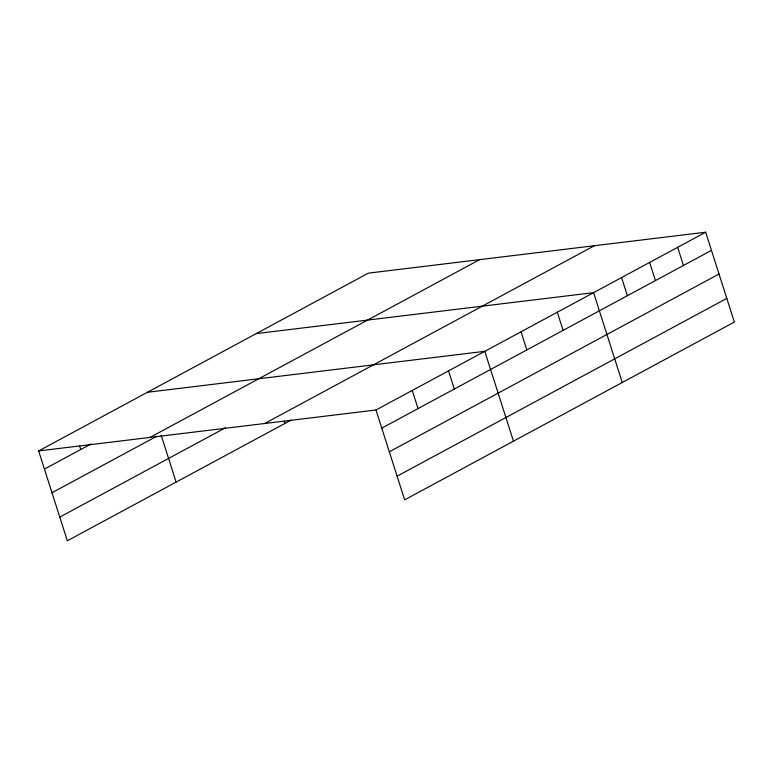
<?xml version="1.0" encoding="UTF-8"?>
<svg xmlns="http://www.w3.org/2000/svg" width="773" height="773" viewBox="0 0 773 773"><rect width="100%" height="100%" fill="white"/><g stroke="black" fill="none" stroke-linecap="round" stroke-linejoin="round"><path stroke-width="1.16" d="M38.65 450.939L368.344 273.149L705.672 232.219L734.35 322.061L404.656 499.851L375.978 409.999L38.65 450.939L67.328 540.781L291.15 420.087M44.438 469.085L91.069 443.944M149.972 437.431L479.666 259.641M51.994 492.739L156.648 436.31M59.772 517.118L225.561 427.72M264.666 423.507L594.36 245.727M375.978 409.999L705.672 232.219M381.775 428.145L711.469 250.365M389.321 451.809L719.016 274.029M397.1 476.187L726.804 298.407M256.25 333.598L593.577 292.667L622.255 382.509M147.45 392.269L484.777 351.329L513.456 441.18M677.65 247.331L683.448 265.477M649.629 262.443L655.417 280.589M621.608 277.555L627.396 295.701M557.314 312.224L563.102 330.371M521.05 331.781L526.838 349.927M448.514 370.885L454.302 389.032M412.251 390.442L418.038 408.588M284.203 421.188L284.918 423.44M161.142 435.18L176.118 482.11M79.619 446.127L80.711 449.528"/></g></svg>
